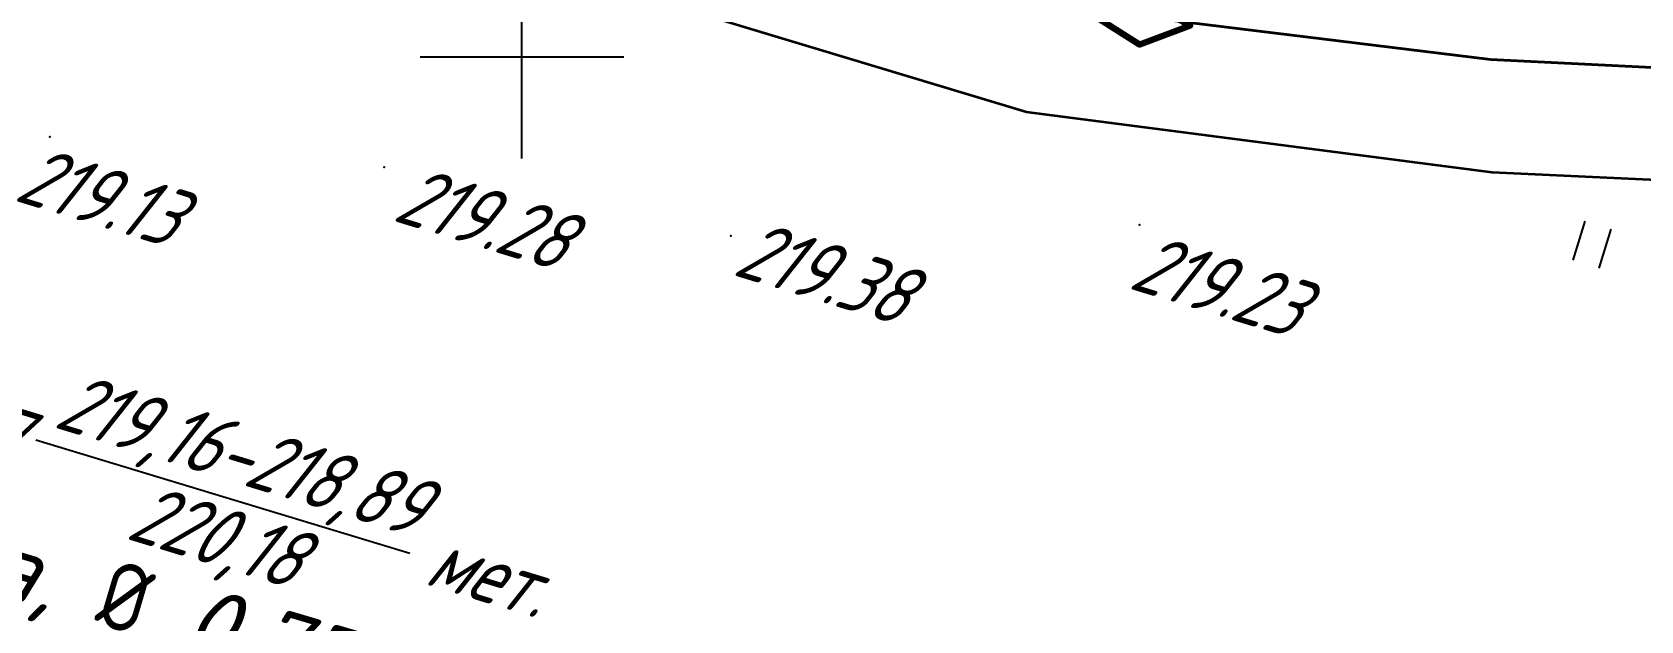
# Model space of a CAD drawing. Header units: millimetres. Extents: x -698 to 8131, y -704 to 4503.
# Drawn here: x 77 to 171.9, y 4027.5 to 4062.3 of the extents above; entities that cross this region are included whole.
import ezdxf
from ezdxf import colors
from ezdxf.entities.mleader import LeaderData, LeaderLine
from ezdxf.math import Vec2, Vec3

# ---------------------------------------------------------------- set-up
doc = ezdxf.new("R2010")
doc.units = ezdxf.units.MM
doc.linetypes.add('CONTI', pattern=[0])
doc.layers.add('10', color=1, linetype='Continuous', lineweight=35)
for name, color, linetype in [('_Ростелеком', 6, 'Continuous'), ('NAD_MDEFAULT', 7, 'CONTI'), ('PI_OTDEFAULT', 172, 'CONTI'), ('PI_TTDEFAULT', 5, 'CONTI'), ('SETKR', 2, 'CONTI'), ('ZAPSKDEFAULT', 7, 'CONTI'), ('Выноски', 250, 'Continuous')]:
    doc.layers.add(name, color=color, linetype=linetype)
doc.styles.add('eskd', font='isocpeui.ttf', dxfattribs={"width": 1.2})
doc.styles.add('STYLE1', font='isocpeui.ttf', dxfattribs={"width": 0.9})
doc.styles.add('ГОСТ', font='isocpeui.ttf', dxfattribs={"height": 4})
doc.linetypes.add('кабель_связи_проект.', pattern='A,10,-1,["/",STYLE1,S=3,R=0,X=0,Y=-1.5],-4.1', length=15.1)

# ---------------------------------------------------------------- blocks, each defined once
blk = doc.blocks.new('BL_333')
at = {"color": 0}
for p, q in [((0, -6), (0, 6)), ((-6, 0), (6, 0))]:
    blk.add_line(p, q, dxfattribs=at)
blk = doc.blocks.new('BL_2011')
at = {"color": 0}
for p, q in [((0, 0), (0, 2.4)), ((1.6, 0), (1.6, 2.4))]:
    blk.add_line(p, q, dxfattribs=at)

msp = doc.modelspace()

# ---------------------------------------------------------------- linework, layer by layer
at = {"linetype": 'Continuous'}
msp.add_lwpolyline([(77.259, 4038.216), (99.319, 4031.542)], dxfattribs=at)
at = {"layer": '10'}
msp.add_lwpolyline([(307.073, 4044.594), (287.043, 4048.214), (163.153, 4053.994), (135.683, 4057.554), (104.113, 4067.084), (66.533, 4071.884), (20.063, 4083.834), (-25.137, 4108.194), (-34.337, 4113.804), (-79.357, 4142.004), (-91.947, 4159.324), (-169.847, 4182.624), (-259.277, 4209.364), (-312.397, 4225.424), (-355.627, 4238.494), (-406.367, 4253.824), (-425.027, 4259.464), (-449.217, 4267.114), (-456.827, 4269.514), (-499.667, 4283.064), (-559.147, 4301.901)], dxfattribs=at)
at = {"layer": '_Ростелеком', "linetype": 'кабель_связи_проект.', "lineweight": 40, "ltscale": 0.25}
msp.add_lwpolyline([(-545.931, 4321.5), (-553.411, 4301.096), (-528.689, 4293.19), (-228.326, 4200.41), (-175.922, 4184.956), (-152.178, 4177.621), (-111.953, 4163.897), (-85.05, 4151.87), (-85.05, 4151.87), (-28.653, 4111.619), (20.478, 4085.269), (66.797, 4072.507), (163.047, 4060.664), (287.871, 4054.417)], dxfattribs=at)
at = {"layer": '_Ростелеком', "lineweight": 100, "ltscale": 0.25}
msp.add_lwpolyline([(139.984, 4063.039), (142.354, 4061.549), (145.333, 4062.665), (142.584, 4064.155), (140.114, 4062.944)], dxfattribs=at)
at = {"layer": 'PI_TTDEFAULT', "color": 5}
for p in [(78.089, 4056.1, 219.134), (97.809, 4054.31, 219.282), (142.349, 4050.92, 219.233), (118.239, 4050.27, 219.379)]:
    msp.add_point(p, dxfattribs=at)

# ---------------------------------------------------------------- block references
at = {"layer": 'SETKR', "color": 82}
msp.add_blockref('BL_333', (105.929, 4060.83), dxfattribs=at)
at = {"layer": 'ZAPSKDEFAULT', "color": 7, "rotation": 342.9999999999999}
msp.add_blockref('BL_2011', (167.929, 4048.83), dxfattribs=at)

# ---------------------------------------------------------------- texts
at = {"layer": 'NAD_MDEFAULT', "color": 7, "style": 'eskd', "oblique": 10, "width": 0.8}
for s, p in [('219,16-218,89', (78.227, 4038.995)), ('0.7', (71.204, 4037.987)), ('220,18', (82.491, 4032.422)), ('мет.', (100.079, 4029.751))]:
    msp.add_text(s, height=3.5, rotation=343, dxfattribs=at).set_placement(p)
at = {"layer": 'PI_OTDEFAULT', "color": 172, "style": 'eskd', "oblique": 10, "width": 0.8}
for s, p in [('219.13', (75.888, 4052.378)), ('219.28', (98.218, 4051.188)), ('219.38', (118.267, 4047.984)), ('219.23', (141.623, 4047.191))]:
    msp.add_text(s, height=3.5, rotation=343, dxfattribs=at).set_placement(p)

# ---------------------------------------------------------------- leaders
at = {"layer": 'Выноски', "linetype": 'Continuous'}
ml = msp.add_multileader_mtext('Standard', dxfattribs=at)
ml.set_content('Ж/б труба, {\\Fgost|c204;%%C} 0,75 м, L-14,45 м', color=256, style='ГОСТ')
ml.set_leader_properties()
ml.build(insert=Vec2(0, 0))
ml.multileader.update_dxf_attribs({"text_left_attachment_type": 5, "text_right_attachment_type": 5, "dogleg_length": 0, "arrow_head_size": 0.18})
ctx = ml.context
ctx.base_point, ctx.arrow_head_size, ctx.landing_gap_size, ctx.plane_origin, ctx.plane_x_axis, ctx.plane_y_axis = Vec3(51.436, 4034.289), 0.18, 0, Vec3(120.82, 3952.932), Vec3(0.958802, -0.284076), Vec3(0.284076, 0.958802)
ctx.left_attachment, ctx.right_attachment = 5, 5
notes = []
notes.append((ctx, [(1, (1, 1, 0), (51.436, 4034.289), (1, 0), 0, [(0, [(43.568, 4091.613)], 0, [])])]))
ctx.mtext.insert, ctx.mtext.text_direction, ctx.mtext.rotation, ctx.mtext.flow_direction = Vec3(53.053, 4039.744), Vec3(0.958802, -0.284076), 5.995143, 5
for ctx, leaders in notes:
    for number, flags, end, landing, length, lines in leaders:
        leader = LeaderData()
        leader.index, (leader.has_last_leader_line, leader.has_dogleg_vector, leader.attachment_direction) = number, flags
        leader.last_leader_point, leader.dogleg_vector, leader.dogleg_length = Vec3(end), Vec3(landing), length
        for number, points, colour, breaks in lines:
            line = LeaderLine()
            line.index, line.vertices, line.color, line.breaks = number, Vec3.list(points), colors.encode_raw_color(colour), breaks
            leader.lines.append(line)
        ctx.leaders.append(leader)

doc.saveas('drawing.dxf')
